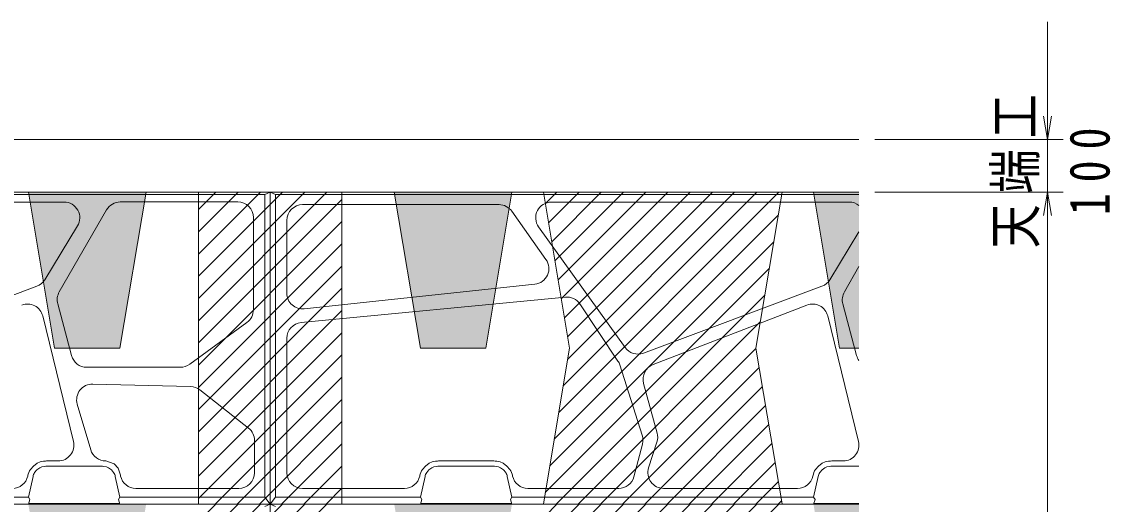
# Model space of a CAD drawing. Units: millimetres on the paper, scale 1:30. Extents: x 20 to 821, y 20 to 574.
# Drawn here: x 295.4 to 364.7, y 119 to 149.7 of the extents above; entities that cross this region are included whole.
import ezdxf

# ---------------------------------------------------------------- set-up
doc = ezdxf.new("R2010")
doc.units = ezdxf.units.MM
for name, color, linetype, lineweight in [('D-DCR-HCH', 30, 'Continuous', 13), ('D-STR-DIM', 7, 'Continuous', 13), ('D-STR-STR2', 4, 'Continuous', 13), ('D-STR-STR3', 1, 'Continuous', 13)]:
    doc.layers.add(name, color=color, linetype=linetype, lineweight=lineweight)
doc.styles.add('ＭＳ ゴシック-5.0-0.0', font='')
doc.styles.get('ＭＳ ゴシック-5.0-0.0').set_extended_font_data('ＭＳ ゴシック-5.0-0.0')

msp = doc.modelspace()

# ---------------------------------------------------------------- hatches: boundary and pattern name
at = {"layer": 'D-DCR-HCH'}
for points in [[(303.309, 138.844), (295.809, 138.844), (297.475, 128.916), (301.642, 128.916)], [(326.609, 138.844), (319.109, 138.844), (320.775, 128.916), (324.942, 128.916)], [(345.811, 138.831), (347.475, 128.916), (348.709, 128.916), (348.709, 138.844)], [(303.309, 118.988), (295.809, 118.988), (297.475, 109.06), (301.642, 109.06)], [(326.609, 118.988), (319.109, 118.988), (320.775, 109.06), (324.942, 109.06)], [(345.811, 118.975), (347.475, 109.06), (348.709, 109.06), (348.709, 118.988)]]:
    msp.add_hatch(color=256, dxfattribs=at).paths.add_polyline_path(points)

# ---------------------------------------------------------------- linework, layer by layer
for p, q in [((314.826, 138.844), (306.642, 130.66)), ((313.412, 138.844), (306.642, 132.074)), ((311.998, 138.844), (306.642, 133.488)), ((310.584, 138.844), (306.642, 134.902)), ((309.169, 138.844), (306.642, 136.316)), ((307.755, 138.844), (306.642, 137.731)), ((329.471, 138.844), (328.733, 138.106)), ((330.885, 138.844), (328.936, 136.895)), ((332.299, 138.844), (329.139, 135.684)), ((333.714, 138.844), (329.342, 134.473)), ((335.128, 138.844), (329.546, 133.262)), ((343.613, 138.844), (329.587, 124.818)), ((336.542, 138.844), (329.749, 132.051)), ((342.199, 138.844), (329.873, 126.518)), ((337.956, 138.844), (329.952, 130.84)), ((339.37, 138.844), (330.155, 129.629)), ((340.785, 138.844), (330.158, 128.217)), ((315.775, 138.379), (306.642, 129.245)), ((343.563, 137.379), (329.302, 123.119)), ((315.775, 136.965), (306.642, 127.831)), ((315.775, 135.55), (306.642, 126.417)), ((343.277, 135.68), (329.017, 121.419)), ((315.775, 134.136), (306.642, 125.003)), ((342.992, 133.98), (328.731, 119.72)), ((315.775, 132.722), (306.642, 123.589)), ((342.707, 132.281), (329.414, 118.988)), ((315.775, 131.308), (306.642, 122.174)), ((342.421, 130.581), (330.828, 118.988)), ((315.775, 129.893), (306.642, 120.76)), ((315.775, 128.479), (306.642, 119.346)), ((342.146, 128.892), (332.242, 118.988)), ((342.349, 127.681), (333.656, 118.988)), ((315.775, 127.065), (307.698, 118.988)), ((342.553, 126.47), (335.07, 118.988)), ((315.775, 125.651), (309.112, 118.988)), ((342.756, 125.259), (336.485, 118.988)), ((315.775, 124.237), (310.526, 118.988)), ((342.959, 124.048), (337.899, 118.988)), ((315.775, 122.822), (311.941, 118.988)), ((343.162, 122.837), (339.313, 118.988)), ((315.775, 121.408), (313.355, 118.988)), ((343.366, 121.626), (340.727, 118.988)), ((315.775, 119.994), (314.769, 118.988)), ((343.569, 120.415), (342.142, 118.988)), ((314.826, 118.988), (306.642, 110.803)), ((313.412, 118.988), (306.642, 112.218)), ((311.998, 118.988), (306.642, 113.632)), ((310.584, 118.988), (306.642, 115.046)), ((309.169, 118.988), (306.642, 116.46)), ((307.755, 118.988), (306.642, 117.874)), ((329.471, 118.988), (328.733, 118.249)), ((330.885, 118.988), (328.936, 117.038)), ((332.299, 118.988), (329.139, 115.827)), ((333.714, 118.988), (329.342, 114.617)), ((335.128, 118.988), (329.546, 113.406)), ((343.613, 118.988), (329.587, 104.962)), ((336.542, 118.988), (329.749, 112.195)), ((342.199, 118.988), (329.873, 106.662)), ((337.956, 118.988), (329.952, 110.984)), ((339.37, 118.988), (330.155, 109.773)), ((340.785, 118.988), (330.158, 108.361)), ((343.772, 119.204), (343.556, 118.988))]:
    msp.add_line(p, q, dxfattribs=at)
at = {"layer": 'D-STR-DIM'}
for p, q in [((360.709, 131.344), (360.709, 149.677)), ((360.709, 142.177), (360.459, 143.677)), ((360.709, 142.177), (360.959, 143.677)), ((349.709, 142.177), (361.709, 142.177)), ((349.709, 138.844), (361.709, 138.844)), ((349.709, 138.844), (361.709, 138.844)), ((360.709, 138.844), (360.459, 137.344)), ((360.709, 138.844), (360.459, 137.344)), ((360.709, 79.275), (360.709, 138.844)), ((360.709, 138.844), (360.959, 137.344)), ((360.709, 138.844), (360.959, 137.344))]:
    msp.add_line(p, q, dxfattribs=at)
at = {"layer": 'D-STR-STR2'}
for p, q in [((311.209, 138.844), (261.209, 138.844)), ((310.875, 138.695), (261.542, 138.695)), ((297.475, 128.916), (295.811, 138.831)), ((301.642, 128.916), (303.306, 138.831)), ((306.642, 119), (306.642, 138.832)), ((310.875, 138.695), (311.209, 138.844)), ((310.875, 119.435), (310.875, 138.695)), ((311.209, 138.844), (311.209, 118.988)), ((311.209, 118.988), (311.209, 138.844)), ((311.209, 138.844), (311.542, 138.695)), ((348.709, 138.844), (311.209, 138.844)), ((311.542, 138.695), (311.542, 119.435)), ((348.709, 138.695), (311.542, 138.695)), ((315.775, 119), (315.775, 138.832)), ((320.775, 128.916), (319.111, 138.831)), ((324.942, 128.916), (326.606, 138.831)), ((330.275, 128.916), (328.611, 138.831)), ((342.142, 128.916), (343.806, 138.831)), ((347.475, 128.916), (345.811, 138.831)), ((279.119, 138.205), (298.086, 138.205)), ((309.143, 138.215), (301.661, 138.215)), ((313.274, 138.042), (325.785, 138.042)), ((329.119, 138.205), (348.086, 138.205)), ((300.795, 137.715), (297.778, 132.488)), ((326.601, 137.621), (328.775, 134.552)), ((298.94, 136.684), (296.856, 133.268)), ((310.143, 131.357), (310.143, 137.215)), ((312.274, 132.405), (312.274, 137.042)), ((333.814, 128.953), (328.307, 136.622)), ((348.709, 136.305), (346.856, 133.268)), ((348.709, 134.101), (347.778, 132.488)), ((296.352, 132.852), (284.976, 128.599)), ((328.066, 132.98), (313.38, 131.411)), ((346.352, 132.852), (334.976, 128.599)), ((297.678, 131.73), (298.56, 128.437)), ((313.177, 130.537), (330.008, 132.161)), ((330.936, 131.721), (333.356, 128.09)), ((347.678, 131.73), (348.56, 128.437)), ((345.389, 131.653), (335.598, 127.868)), ((298.677, 122.971), (296.721, 130.958)), ((306.082, 127.888), (309.732, 130.549)), ((348.677, 122.971), (346.721, 130.958)), ((312.274, 120.988), (312.274, 129.542)), ((297.475, 128.916), (301.642, 128.916)), ((324.942, 128.916), (320.775, 128.916)), ((328.611, 119), (330.275, 128.916)), ((343.806, 119), (342.142, 128.916)), ((347.475, 128.916), (348.709, 128.916)), ((299.526, 127.696), (305.493, 127.696)), ((333.477, 127.84), (334.903, 123.371)), ((299.913, 126.628), (306.141, 126.469)), ((306.733, 126.256), (309.826, 123.827)), ((334.994, 126.673), (335.857, 123.507)), ((299.78, 122.45), (298.923, 125.353)), ((310.209, 123.041), (310.209, 120.988)), ((334.918, 122.813), (334.372, 120.734)), ((335.844, 122.936), (335.313, 121.296)), ((297.705, 121.733), (296.971, 121.733)), ((300.472, 121.4), (296.979, 121.4)), ((321.937, 121.733), (325.446, 121.733)), ((321.945, 121.4), (325.438, 121.4)), ((347.705, 121.733), (346.971, 121.733)), ((348.709, 121.4), (346.979, 121.4)), ((295.783, 120.835), (295.769, 120.773)), ((296.107, 120.755), (295.817, 119.435)), ((301.634, 119.435), (301.344, 120.755)), ((301.681, 120.773), (301.667, 120.835)), ((320.75, 120.835), (320.736, 120.773)), ((321.074, 120.755), (320.783, 119.435)), ((326.601, 119.435), (326.31, 120.755)), ((326.648, 120.773), (326.634, 120.835)), ((345.783, 120.835), (345.769, 120.773)), ((346.107, 120.755), (345.817, 119.435)), ((302.658, 119.988), (309.209, 119.988)), ((319.759, 119.988), (313.274, 119.988)), ((333.405, 119.988), (327.624, 119.988)), ((336.264, 119.988), (344.793, 119.988)), ((276.601, 119.435), (295.817, 119.435)), ((295.809, 118.988), (295.909, 119.291)), ((295.817, 119.435), (295.909, 119.291)), ((301.541, 119.291), (301.634, 119.435)), ((301.541, 119.291), (301.642, 118.988)), ((301.634, 119.435), (310.875, 119.435)), ((310.875, 119.435), (311.209, 118.988)), ((311.209, 118.988), (311.542, 119.435)), ((311.542, 119.435), (320.783, 119.435)), ((320.876, 119.291), (320.775, 118.988)), ((320.783, 119.435), (320.876, 119.291)), ((326.508, 119.291), (326.601, 119.435)), ((326.609, 118.988), (326.508, 119.291)), ((326.601, 119.435), (345.817, 119.435)), ((345.809, 118.988), (345.909, 119.291)), ((345.817, 119.435), (345.909, 119.291)), ((311.209, 118.988), (261.209, 118.988)), ((295.809, 118.988), (276.609, 118.988)), ((301.629, 119.025), (295.821, 119.025)), ((311.209, 118.988), (301.642, 118.988)), ((310.875, 118.839), (311.209, 118.988)), ((311.209, 118.988), (311.209, 99.131)), ((311.209, 99.131), (311.209, 118.988)), ((311.209, 118.988), (311.542, 118.839)), ((348.709, 118.988), (311.209, 118.988)), ((320.775, 118.988), (311.209, 118.988)), ((320.788, 119.025), (326.596, 119.025)), ((345.809, 118.988), (326.609, 118.988)), ((348.709, 119.025), (345.821, 119.025))]:
    msp.add_line(p, q, dxfattribs=at)
for points in [[(296.971, 121.733), (296.89, 121.729), (296.771, 121.718), (296.561, 121.671), (296.366, 121.583), (296.13, 121.412), (295.94, 121.199), (295.878, 121.096), (295.833, 120.994), (295.802, 120.902), (295.783, 120.835)], [(296.979, 121.4), (296.914, 121.397), (296.824, 121.388), (296.667, 121.353), (296.534, 121.293), (296.355, 121.163), (296.209, 121), (296.174, 120.942), (296.144, 120.873), (296.121, 120.805), (296.107, 120.755)], [(301.344, 120.755), (301.33, 120.805), (301.307, 120.873), (301.277, 120.942), (301.241, 121), (301.096, 121.163), (300.916, 121.293), (300.783, 121.353), (300.626, 121.388), (300.536, 121.397), (300.472, 121.4)], [(300.739, 121.733), (301.267, 121.56), (301.537, 121.27), (301.67, 120.821)], [(321.937, 121.733), (321.856, 121.729), (321.738, 121.718), (321.528, 121.671), (321.333, 121.583), (321.097, 121.412), (320.906, 121.199), (320.844, 121.096), (320.799, 120.994), (320.768, 120.902), (320.75, 120.835)], [(321.945, 121.4), (321.881, 121.397), (321.791, 121.388), (321.634, 121.353), (321.501, 121.293), (321.321, 121.163), (321.176, 121), (321.141, 120.942), (321.11, 120.873), (321.087, 120.805), (321.074, 120.755)], [(326.31, 120.755), (326.296, 120.805), (326.274, 120.873), (326.243, 120.942), (326.208, 121), (326.062, 121.163), (325.883, 121.293), (325.75, 121.353), (325.593, 121.388), (325.503, 121.397), (325.438, 121.4)], [(326.634, 120.835), (326.615, 120.902), (326.585, 120.994), (326.539, 121.096), (326.477, 121.199), (326.287, 121.412), (326.051, 121.583), (325.856, 121.671), (325.646, 121.718), (325.528, 121.729), (325.446, 121.733)], [(346.971, 121.733), (346.89, 121.729), (346.771, 121.718), (346.561, 121.671), (346.366, 121.583), (346.13, 121.412), (345.94, 121.199), (345.878, 121.096), (345.833, 120.994), (345.802, 120.902), (345.783, 120.835)], [(346.979, 121.4), (346.914, 121.397), (346.824, 121.388), (346.667, 121.353), (346.534, 121.293), (346.355, 121.163), (346.209, 121), (346.174, 120.942), (346.144, 120.873), (346.121, 120.805), (346.107, 120.755)]]:
    msp.add_lwpolyline(points, dxfattribs=at)
for centre, start, end in [((298.086, 137.205), 328.61441, 90), ((301.661, 137.215), 90, 150), ((309.143, 137.215), 0, 90), ((313.274, 137.042), 90, 180), ((325.785, 137.042), 35.32414, 90), ((329.119, 137.205), 90, 215.6828), ((348.086, 137.205), 51.50993, 90), ((327.959, 133.974), 276.09888, 35.32414), ((296.002, 133.789), 290.49734, 328.61441), ((346.002, 133.789), 290.49734, 328.61441), ((298.644, 131.988), 150, 195), ((313.274, 132.405), 180, 276.09888), ((348.644, 131.988), 150, 195), ((295.75, 130.721), 13.75721, 111.13424), ((330.104, 131.166), 33.69007, 95.51124), ((345.75, 130.721), 13.75721, 111.13424), ((309.143, 131.357), 306.0975, 0), ((313.274, 129.542), 95.51124, 180), ((334.626, 129.536), 215.6828, 290.49734), ((299.526, 128.696), 195, 270), ((349.526, 128.696), 195, 215.1573), ((305.493, 128.696), 270, 306.0975), ((332.524, 127.536), 17.7029, 33.69007), ((335.959, 126.936), 111.13424, 195.25512), ((299.884, 125.628), 88.35402, 195.9966), ((306.115, 125.47), 51.86296, 88.54232), ((309.209, 123.041), 0, 51.86296), ((334.892, 123.244), 342.06376, 15.25512), ((297.705, 122.733), 270, 13.75721), ((333.951, 123.067), 345.29615, 17.7029), ((347.705, 122.733), 270, 13.75721), ((300.739, 122.733), 196.44914, 270), ((294.793, 120.988), 270, 347.59793), ((302.658, 120.988), 192.40207, 270), ((309.209, 120.988), 270, 0), ((313.274, 120.988), 180, 270), ((319.759, 120.988), 270, 347.59793), ((327.624, 120.988), 192.40207, 270), ((333.405, 120.988), 270, 345.29615), ((336.264, 120.988), 162.06376, 270), ((344.793, 120.988), 270, 347.59793)]:
    msp.add_arc(centre, 1, start, end, dxfattribs=at)
at = {"layer": 'D-STR-STR3'}
msp.add_line((173.709, 142.177), (348.709, 142.177), dxfattribs=at)

# ---------------------------------------------------------------- texts
at = {"layer": 'D-STR-DIM', "char_height": 2.566, "attachment_point": 8, "rotation": 90, "style": 'ＭＳ ゴシック-5.0-0.0'}
for s, insert in [('\\T1.25;\\W0.8;天端工', (360.209, 140.511)), ('\\T1.5;\\W0.8;\\~100', (364.709, 139.461))]:
    msp.add_mtext(s, dxfattribs=dict(at, insert=insert))

doc.saveas('drawing.dxf')
